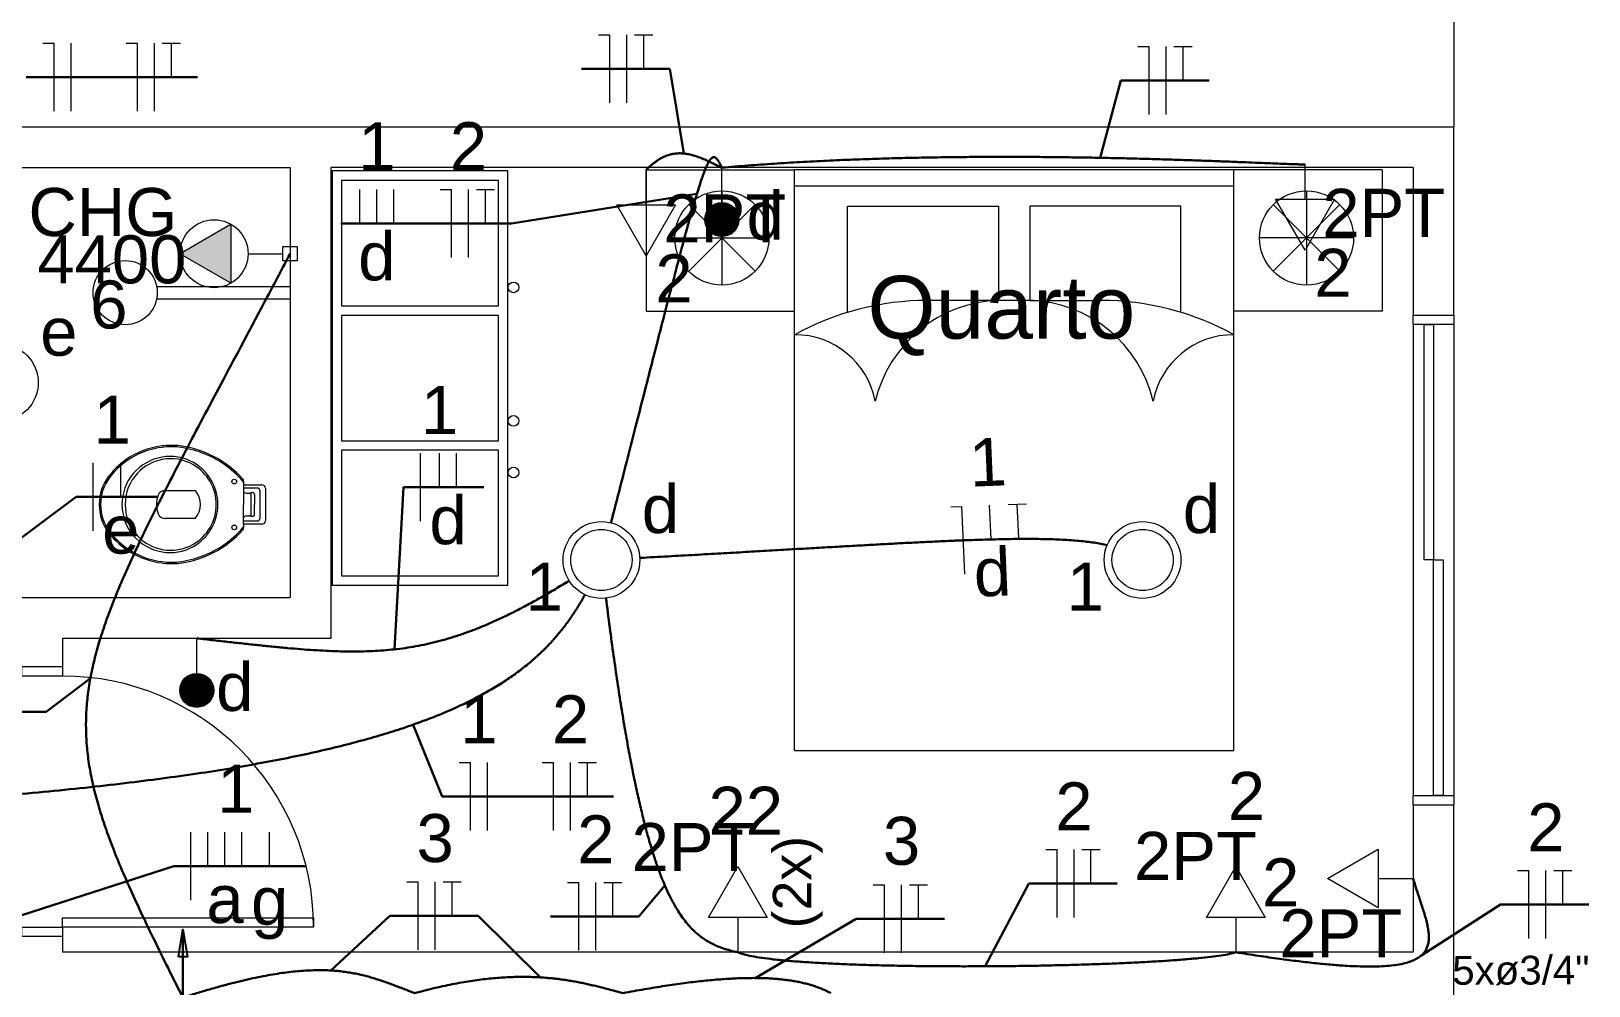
# Model space of a CAD drawing. Header units: inches. Extents: x -3 to 923, y -103 to 154.
# Drawn here: x 35.16 to 40.89, y 48.96 to 52.46 of the extents above; entities that cross this region are included whole.
import ezdxf

# ---------------------------------------------------------------- set-up
doc = ezdxf.new("R2010")
doc.units = ezdxf.units.IN
doc.header["$LTSCALE"] = 10
doc.header["$MEASUREMENT"] = 0
doc.linetypes.add('Dashed', pattern=[0.75, 0.5, -0.25])
for name, color, linetype, lineweight in [('BASE', 8, 'Continuous', 5), ('EL-Condutos', 4, 'Continuous', 30), ('EL-Fios', 9, 'Continuous', 20), ('EL-Textos condutos', 7, 'Continuous', 20), ('EL-Textos fios', 2, 'Continuous', 30), ('EL-Textos pontos', 2, 'Continuous', 30), ('MOVEIS', 9, 'Continuous', 20), ('P-SIMBOL', 5, 'Continuous', 20), ('TEXTO', 2, 'Continuous', 20)]:
    doc.layers.add(name, color=color, linetype=linetype, lineweight=lineweight)
doc.styles.add('Arial', font='arial.ttf')
doc.dimstyles.get("Standard").update_dxf_attribs({"dimtxt": 0.18, "dimasz": 0.18, "dimexe": 0.18, "dimexo": 0.0625, "dimgap": 0.09, "dimtad": 0, "dimtih": 1, "dimtoh": 1, "dimdec": 4, "dimzin": 0, "dimdsep": 46, "dimtxsty": 'Standard', "dimcen": 0.09, "dimadec": 0, "dimazin": 0, "dimtfac": 1, "dimtdec": 4, "dimtofl": 0, "dimtmove": 0, "dimatfit": 3, "dimfxl": 0, "dimtolj": 1, "dimtzin": 0, "dimarcsym": 0})

msp = doc.modelspace()

# ---------------------------------------------------------------- hatches: boundary and pattern name
at = {"layer": 'P-SIMBOL', "linetype": 'Continuous'}
for points in [[(37.6413, 51.7718), (37.7038, 51.7718), (37.7038, 51.8343), (37.6941, 51.8338), (37.6772, 51.8283), (37.6667, 51.8223), (37.6587, 51.8153), (37.6507, 51.8048), (37.6445, 51.7918), (37.6417, 51.7788), (37.6418, 51.7718)], [(37.7663, 51.7718), (37.7038, 51.7718), (37.7038, 51.8343), (37.7135, 51.8338), (37.7304, 51.8283), (37.7409, 51.8223), (37.7489, 51.8153), (37.7569, 51.8048), (37.7631, 51.7918), (37.7659, 51.7788), (37.7658, 51.7718)], [(35.8988, 51.6466), (35.7113, 51.6466), (35.8988, 51.7548)], [(37.6413, 51.7718), (37.7038, 51.7718), (37.7038, 51.7093), (37.6941, 51.7098), (37.6772, 51.7153), (37.6667, 51.7213), (37.6587, 51.7283), (37.6507, 51.7388), (37.6445, 51.7518), (37.6417, 51.7648), (37.6418, 51.7718)], [(37.7663, 51.7718), (37.7038, 51.7718), (37.7038, 51.7093), (37.7135, 51.7098), (37.7304, 51.7153), (37.7409, 51.7213), (37.7489, 51.7283), (37.7569, 51.7388), (37.7631, 51.7518), (37.7659, 51.7648), (37.7658, 51.7718)], [(35.8988, 51.6466), (35.7113, 51.6466), (35.8988, 51.5383)], [(35.71, 50.0413), (35.7725, 50.0413), (35.7725, 50.1038), (35.7629, 50.1033), (35.7459, 50.0978), (35.7354, 50.0918), (35.7274, 50.0848), (35.7194, 50.0743), (35.7133, 50.0613), (35.7104, 50.0483), (35.7106, 50.0413)], [(35.835, 50.0413), (35.7725, 50.0413), (35.7725, 50.1038), (35.7822, 50.1033), (35.7992, 50.0978), (35.8097, 50.0918), (35.8177, 50.0848), (35.8257, 50.0743), (35.8318, 50.0613), (35.8347, 50.0483), (35.8345, 50.0413)], [(35.71, 50.0413), (35.7725, 50.0413), (35.7725, 49.9788), (35.7629, 49.9793), (35.7459, 49.9848), (35.7354, 49.9908), (35.7274, 49.9978), (35.7194, 50.0083), (35.7133, 50.0213), (35.7104, 50.0343), (35.7106, 50.0413)], [(35.835, 50.0413), (35.7725, 50.0413), (35.7725, 49.9788), (35.7822, 49.9793), (35.7992, 49.9848), (35.8097, 49.9908), (35.8177, 49.9978), (35.8257, 50.0083), (35.8318, 50.0213), (35.8347, 50.0343), (35.8345, 50.0413)]]:
    msp.add_hatch(color=256, dxfattribs=at).paths.add_polyline_path(points)

# ---------------------------------------------------------------- linework, layer by layer
at = {"layer": 'BASE'}
for p, q in [((40.3963, 67.5853), (40.3963, 52.1128)), ((33.8313, 52.1128), (40.3963, 52.1128)), ((40.3963, 51.4208), (40.3963, 52.1128)), ((33.9813, 51.9628), (36.1158, 51.9628)), ((36.1158, 51.9628), (36.1158, 50.3823)), ((36.2658, 51.9628), (36.2658, 50.2323)), ((40.2463, 51.9628), (36.2658, 51.9628)), ((40.2463, 51.9628), (40.2463, 51.4208)), ((40.2463, 51.4208), (40.3963, 51.4208)), ((34.8003, 50.3823), (36.1158, 50.3823)), ((35.2793, 50.2323), (35.2793, 50.1283)), ((36.2658, 50.2323), (35.2793, 50.2323)), ((35.2793, 50.1283), (35.1293, 50.1283)), ((40.2463, 49.6208), (40.2463, 49.0783)), ((40.2463, 49.6208), (40.3963, 49.6208)), ((40.3963, 48.8273), (40.3963, 49.6208)), ((35.2793, 49.1363), (35.1293, 49.1363)), ((35.2793, 49.1363), (35.2793, 49.0783)), ((40.2463, 49.0783), (35.2793, 49.0783))]:
    msp.add_line(p, q, dxfattribs=at)
at = {"layer": 'BASE', "linetype": 'Continuous'}
for p, q in [((40.2463, 51.3863), (40.2463, 49.6553)), ((40.3963, 51.3863), (40.3963, 49.6553))]:
    msp.add_line(p, q, dxfattribs=at)
for points in [[(40.3963, 51.4208), (40.3963, 51.3863), (40.2463, 51.3863), (40.2463, 51.4208)], [(35.2793, 50.1283), (35.2793, 50.0938), (35.1293, 50.0938), (35.1293, 50.1283)], [(40.2463, 49.6208), (40.2463, 49.6553), (40.3963, 49.6553), (40.3963, 49.6208)], [(35.1293, 49.1363), (35.1293, 49.1708), (35.2793, 49.1708), (35.2793, 49.1363)]]:
    msp.add_lwpolyline(points, dxfattribs=at)
for points in [[(40.3213, 51.3863), (40.3213, 50.5208), (40.2868, 50.5208), (40.2868, 51.3863), (40.3213, 51.3863), (40.3213, 51.3863)], [(40.3563, 50.5208), (40.3563, 49.6553), (40.3213, 49.6553), (40.3213, 50.5208), (40.3563, 50.5208), (40.3563, 50.5208)], [(35.2793, 49.1708), (35.2793, 49.2053), (36.2023, 49.2053), (36.2023, 49.1708), (35.2793, 49.1708), (35.2793, 49.1708)]]:
    msp.add_lwpolyline(points, close=True, dxfattribs=at)
msp.add_arc((35.2793, 49.1708), 0.923, 0, 90, dxfattribs=at)
at = {"layer": 'EL-Condutos'}
msp.add_line((35.7215, 48.9119), (35.7215, 49.1619), dxfattribs=at)
at = {"layer": 'EL-Condutos', "linetype": 'Dashed'}
msp.add_spline([(37.354, 56.352), (36.8937, 55.9386), (36.455, 55.5425), (36.0376, 55.163), (35.641, 54.7996), (35.2648, 54.4519), (34.9086, 54.1192), (34.572, 53.8011), (34.2546, 53.497), (33.9559, 53.2064), (33.6756, 52.9287), (33.4132, 52.6635), (33.1683, 52.4101), (32.9406, 52.1681), (32.7296, 51.9369), (32.5349, 51.7159), (32.356, 51.5048), (32.1927, 51.3028), (32.0444, 51.1096), (31.9107, 50.9245), (31.7914, 50.747), (31.6858, 50.5767), (31.5937, 50.4129), (31.5146, 50.2551), (31.4481, 50.1028), (31.3937, 49.9555), (31.3512, 49.8126), (31.32, 49.6736), (31.2998, 49.538), (31.2902, 49.4053), (31.2907, 49.2748)], degree=3, dxfattribs=at)
at = {"layer": 'EL-Condutos', "linetype": 'Continuous'}
for points in [[(37.2959, 50.6565), (37.33, 50.7891), (37.3618, 50.9131), (37.3914, 51.0288), (37.419, 51.1365), (37.4446, 51.2364), (37.4683, 51.3288), (37.4903, 51.414), (37.5105, 51.4921), (37.5291, 51.5635), (37.5461, 51.6285), (37.5617, 51.6872), (37.576, 51.7399), (37.589, 51.787), (37.6008, 51.8285), (37.6116, 51.8649), (37.6213, 51.8964), (37.6302, 51.9232), (37.6382, 51.9455), (37.6455, 51.9637), (37.6522, 51.978), (37.6584, 51.9886), (37.664, 51.9959), (37.6693, 52), (37.6744, 52.0013), (37.6792, 51.9999), (37.684, 51.9962), (37.6887, 51.9903), (37.6935, 51.9826), (37.6985, 51.9734), (37.7038, 51.9628)], [(37.4253, 51.9543), (37.4352, 51.964), (37.445, 51.9727), (37.4546, 51.9805), (37.4642, 51.9874), (37.4736, 51.9935), (37.4829, 51.9988), (37.4922, 52.0033), (37.5013, 52.007), (37.5105, 52.01), (37.5195, 52.0123), (37.5285, 52.014), (37.5375, 52.015), (37.5464, 52.0155), (37.5554, 52.0153), (37.5643, 52.0147), (37.5732, 52.0135), (37.5821, 52.0119), (37.5911, 52.0099), (37.6001, 52.0074), (37.6091, 52.0046), (37.6182, 52.0014), (37.6273, 51.9979), (37.6365, 51.9942), (37.6458, 51.9902), (37.6552, 51.986), (37.6647, 51.9816), (37.6743, 51.977), (37.684, 51.9724), (37.6938, 51.9676), (37.7038, 51.9628)], [(37.7038, 51.9628), (37.7994, 51.9706), (37.8957, 51.9774), (37.9924, 51.9833), (38.0893, 51.9883), (38.1861, 51.9924), (38.2826, 51.9957), (38.3785, 51.9984), (38.4736, 52.0003), (38.5676, 52.0016), (38.6603, 52.0023), (38.7514, 52.0025), (38.8407, 52.0022), (38.9279, 52.0015), (39.0128, 52.0004), (39.0951, 51.999), (39.1746, 51.9973), (39.2509, 51.9955), (39.324, 51.9934), (39.3934, 51.9912), (39.459, 51.989), (39.5206, 51.9868), (39.5777, 51.9846), (39.6303, 51.9825), (39.6781, 51.9805), (39.7207, 51.9788), (39.758, 51.9773), (39.7897, 51.9761), (39.8156, 51.9753), (39.8354, 51.9748), (39.8488, 51.9748)], [(35.7215, 48.9119), (35.6668, 49.0207), (35.6166, 49.1224), (35.5709, 49.2176), (35.5297, 49.307), (35.493, 49.3912), (35.4609, 49.4707), (35.4334, 49.5463), (35.4106, 49.6186), (35.3923, 49.6882), (35.3787, 49.7558), (35.3697, 49.8219), (35.3655, 49.8872), (35.366, 49.9523), (35.3712, 50.0179), (35.3811, 50.0846), (35.3959, 50.153), (35.4154, 50.2238), (35.4398, 50.2976), (35.469, 50.375), (35.503, 50.4567), (35.542, 50.5433), (35.5858, 50.6353), (35.6346, 50.7336), (35.6883, 50.8386), (35.747, 50.951), (35.8107, 51.0715), (35.8794, 51.2007), (35.9531, 51.3392), (36.0319, 51.4876), (36.1158, 51.6466)], [(37.4041, 50.5282), (37.5066, 50.5339), (37.6052, 50.5394), (37.6999, 50.5447), (37.791, 50.5499), (37.8784, 50.5549), (37.9623, 50.5598), (38.0426, 50.5644), (38.1196, 50.5688), (38.1933, 50.5729), (38.2637, 50.5768), (38.331, 50.5805), (38.3952, 50.5838), (38.4564, 50.5868), (38.5148, 50.5895), (38.5703, 50.5919), (38.623, 50.5939), (38.6732, 50.5955), (38.7207, 50.5967), (38.7658, 50.5976), (38.8084, 50.598), (38.8487, 50.598), (38.8868, 50.5975), (38.9227, 50.5966), (38.9566, 50.5951), (38.9884, 50.5932), (39.0184, 50.5908), (39.0465, 50.5878), (39.0728, 50.5843), (39.0975, 50.5802), (39.1206, 50.5755)], [(37.1428, 50.4447), (37.0918, 50.4138), (37.0427, 50.3852), (36.9953, 50.3588), (36.9494, 50.3347), (36.9048, 50.3126), (36.8614, 50.2926), (36.8191, 50.2745), (36.7776, 50.2584), (36.7369, 50.244), (36.6967, 50.2314), (36.657, 50.2204), (36.6175, 50.2111), (36.5781, 50.2032), (36.5387, 50.1969), (36.499, 50.1919), (36.459, 50.1882), (36.4184, 50.1857), (36.3772, 50.1844), (36.3351, 50.1841), (36.2921, 50.1849), (36.2479, 50.1866), (36.2024, 50.1892), (36.1554, 50.1926), (36.1068, 50.1967), (36.0565, 50.2014), (36.0042, 50.2068), (35.9498, 50.2126), (35.8931, 50.2188), (35.8341, 50.2254), (35.7725, 50.2323)], [(34.697, 49.6269), (34.8766, 49.6397), (35.0473, 49.6534), (35.2091, 49.668), (35.3625, 49.6835), (35.5076, 49.6999), (35.6447, 49.7172), (35.7741, 49.7353), (35.896, 49.7544), (36.0106, 49.7744), (36.1183, 49.7952), (36.2193, 49.8169), (36.3138, 49.8395), (36.4021, 49.863), (36.4844, 49.8874), (36.561, 49.9126), (36.6322, 49.9387), (36.6982, 49.9656), (36.7593, 49.9934), (36.8157, 50.0221), (36.8677, 50.0516), (36.9155, 50.082), (36.9594, 50.1132), (36.9997, 50.1453), (37.0365, 50.1782), (37.0703, 50.212), (37.1011, 50.2466), (37.1293, 50.282), (37.1551, 50.3183), (37.1787, 50.3554), (37.2006, 50.3933)], [(37.2776, 50.3823), (37.2916, 50.2722), (37.3057, 50.1686), (37.3198, 50.0714), (37.3339, 49.9802), (37.348, 49.895), (37.3622, 49.8154), (37.3765, 49.7414), (37.3909, 49.6726), (37.4054, 49.6089), (37.4199, 49.55), (37.4347, 49.4958), (37.4496, 49.4461), (37.4646, 49.4006), (37.4799, 49.3592), (37.4953, 49.3216), (37.511, 49.2876), (37.5269, 49.2571), (37.5431, 49.2298), (37.5595, 49.2055), (37.5762, 49.184), (37.5932, 49.1651), (37.6106, 49.1486), (37.6282, 49.1343), (37.6463, 49.122), (37.6647, 49.1115), (37.6835, 49.1025), (37.7026, 49.0949), (37.7223, 49.0885), (37.7423, 49.083), (37.7628, 49.0783)], [(39.5943, 49.0783), (39.6778, 49.0654), (39.7548, 49.0544), (39.8255, 49.0453), (39.8903, 49.038), (39.9493, 49.0324), (40.0027, 49.0285), (40.0509, 49.0264), (40.094, 49.0259), (40.1323, 49.027), (40.166, 49.0296), (40.1954, 49.0338), (40.2207, 49.0395), (40.2421, 49.0466), (40.2599, 49.0551), (40.2744, 49.065), (40.2856, 49.0762), (40.294, 49.0887), (40.2997, 49.1024), (40.303, 49.1174), (40.304, 49.1335), (40.3031, 49.1507), (40.3005, 49.169), (40.2964, 49.1883), (40.2911, 49.2087), (40.2847, 49.23), (40.2776, 49.2522), (40.27, 49.2753), (40.2621, 49.2993), (40.2541, 49.324), (40.2463, 49.3495)], [(37.7628, 49.0783), (37.784, 49.0709), (37.8134, 49.0642), (37.8503, 49.058), (37.8942, 49.0524), (37.9444, 49.0474), (38.0005, 49.043), (38.0618, 49.0391), (38.1278, 49.0358), (38.1979, 49.033), (38.2715, 49.0308), (38.348, 49.029), (38.4269, 49.0278), (38.5076, 49.027), (38.5895, 49.0267), (38.672, 49.0269), (38.7545, 49.0276), (38.8366, 49.0286), (38.9176, 49.0302), (38.9969, 49.0321), (39.0739, 49.0345), (39.1481, 49.0372), (39.219, 49.0404), (39.2858, 49.0439), (39.3482, 49.0478), (39.4054, 49.0521), (39.4569, 49.0567), (39.5021, 49.0616), (39.5404, 49.0669), (39.5714, 49.0724), (39.5943, 49.0783)], [(35.7215, 48.9119), (35.7718, 48.9277), (35.8198, 48.942), (35.8653, 48.9548), (35.9087, 48.9662), (35.9499, 48.9762), (35.989, 48.9849), (36.0262, 48.9922), (36.0615, 48.9984), (36.0951, 49.0034), (36.127, 49.0072), (36.1574, 49.01), (36.1864, 49.0117), (36.214, 49.0125), (36.2403, 49.0124), (36.2655, 49.0114), (36.2896, 49.0096), (36.3128, 49.007), (36.3352, 49.0037), (36.3568, 48.9998), (36.3777, 48.9952), (36.3981, 48.9902), (36.4181, 48.9846), (36.4376, 48.9785), (36.457, 48.9721), (36.4762, 48.9654), (36.4953, 48.9583), (36.5145, 48.951), (36.5338, 48.9436), (36.5534, 48.936), (36.5733, 48.9283)], [(36.5733, 48.9283), (36.612, 48.9384), (36.6495, 48.9474), (36.6857, 48.9554), (36.7207, 48.9624), (36.7545, 48.9685), (36.7872, 48.9737), (36.8188, 48.978), (36.8493, 48.9815), (36.8788, 48.9842), (36.9074, 48.9861), (36.935, 48.9874), (36.9617, 48.9879), (36.9877, 48.9879), (37.0128, 48.9872), (37.0371, 48.986), (37.0608, 48.9843), (37.0837, 48.9821), (37.1061, 48.9795), (37.1278, 48.9765), (37.149, 48.9731), (37.1697, 48.9694), (37.19, 48.9655), (37.2098, 48.9613), (37.2292, 48.9568), (37.2483, 48.9523), (37.2671, 48.9476), (37.2857, 48.9428), (37.304, 48.9379), (37.3222, 48.9331), (37.3403, 48.9283)], [(37.3403, 48.9283), (37.3806, 48.9357), (37.4197, 48.9426), (37.4577, 48.9489), (37.4944, 48.9547), (37.5299, 48.96), (37.5643, 48.9647), (37.5976, 48.9689), (37.6298, 48.9725), (37.6609, 48.9757), (37.691, 48.9783), (37.72, 48.9804), (37.7481, 48.982), (37.7751, 48.9831), (37.8011, 48.9837), (37.8262, 48.9838), (37.8504, 48.9835), (37.8737, 48.9826), (37.8961, 48.9812), (37.9177, 48.9794), (37.9384, 48.977), (37.9583, 48.9742), (37.9774, 48.9709), (37.9957, 48.9672), (38.0133, 48.963), (38.0301, 48.9583), (38.0463, 48.9532), (38.0618, 48.9477), (38.0766, 48.9416), (38.0907, 48.9352), (38.1043, 48.9283)]]:
    msp.add_spline(points, degree=3, dxfattribs=at)
at = {"layer": 'EL-Fios', "color": 5}
for p, q in [((37.2497, 52.4506), (37.2913, 52.4506)), ((37.2913, 52.2006), (37.2913, 52.4506)), ((37.3538, 52.2006), (37.3538, 52.4506)), ((37.383, 52.4506), (37.4497, 52.4506)), ((37.4163, 52.3256), (37.4163, 52.4506)), ((35.207, 52.4205), (35.2487, 52.4205)), ((35.2487, 52.1705), (35.2487, 52.4205)), ((35.3112, 52.1705), (35.3112, 52.4205)), ((35.5126, 52.4205), (35.5542, 52.4205)), ((35.5542, 52.1705), (35.5542, 52.4205)), ((35.6167, 52.1705), (35.6167, 52.4205)), ((35.6459, 52.4205), (35.7126, 52.4205)), ((35.6792, 52.2955), (35.6792, 52.4205)), ((39.2334, 52.4079), (39.2751, 52.4079)), ((39.2751, 52.1579), (39.2751, 52.4079)), ((39.3376, 52.1579), (39.3376, 52.4079)), ((39.3667, 52.4079), (39.4334, 52.4079)), ((39.4001, 52.2829), (39.4001, 52.4079)), ((36.3724, 51.7579), (36.3724, 51.8829)), ((36.4349, 51.7579), (36.4349, 51.8829)), ((36.4974, 51.7579), (36.4974, 51.8829)), ((36.6676, 51.8829), (36.7092, 51.8829)), ((36.7092, 51.6329), (36.7092, 51.8829)), ((36.7717, 51.6329), (36.7717, 51.8829)), ((36.8009, 51.8829), (36.8676, 51.8829)), ((36.8342, 51.7579), (36.8342, 51.8829)), ((35.3912, 50.6281), (35.3912, 50.8781)), ((35.4931, 50.7531), (35.4931, 50.8781)), ((36.5949, 50.6629), (36.5949, 50.9129)), ((36.6655, 50.7879), (36.6655, 50.9129)), ((36.728, 50.7879), (36.728, 50.9129)), ((38.5454, 50.7159), (38.587, 50.7176)), ((38.5972, 50.4679), (38.587, 50.7176)), ((38.6939, 50.5969), (38.6888, 50.7218)), ((38.7572, 50.7246), (38.8238, 50.7273)), ((38.7956, 50.6011), (38.7905, 50.726)), ((36.7375, 49.776), (36.7792, 49.776)), ((36.7792, 49.526), (36.7792, 49.776)), ((36.8417, 49.526), (36.8417, 49.776)), ((37.0431, 49.776), (37.0847, 49.776)), ((37.0847, 49.526), (37.0847, 49.776)), ((37.1472, 49.526), (37.1472, 49.776)), ((37.1764, 49.776), (37.2431, 49.776)), ((37.2097, 49.651), (37.2097, 49.776)), ((35.7513, 49.2705), (35.7513, 49.5205)), ((35.8138, 49.3955), (35.8138, 49.5205)), ((35.8763, 49.3955), (35.8763, 49.5205)), ((35.9388, 49.3955), (35.9388, 49.5205)), ((36.0406, 49.3955), (36.0406, 49.5205)), ((38.8948, 49.4561), (38.9365, 49.4561)), ((38.9365, 49.2061), (38.9365, 49.4561)), ((38.999, 49.2061), (38.999, 49.4561)), ((39.0281, 49.4561), (39.0948, 49.4561)), ((39.0615, 49.3311), (39.0615, 49.4561)), ((36.545, 49.3369), (36.5867, 49.3369)), ((36.545, 49.3369), (36.5867, 49.3369)), ((36.5867, 49.0869), (36.5867, 49.3369)), ((36.5867, 49.0869), (36.5867, 49.3369)), ((36.6492, 49.0869), (36.6492, 49.3369)), ((36.6492, 49.0869), (36.6492, 49.3369)), ((36.6783, 49.3369), (36.745, 49.3369)), ((36.6783, 49.3369), (36.745, 49.3369)), ((36.7117, 49.2119), (36.7117, 49.3369)), ((36.7117, 49.2119), (36.7117, 49.3369)), ((37.1361, 49.3349), (37.1777, 49.3349)), ((37.1777, 49.0849), (37.1777, 49.3349)), ((37.2402, 49.0849), (37.2402, 49.3349)), ((37.2694, 49.3349), (37.3361, 49.3349)), ((37.3027, 49.2099), (37.3027, 49.3349)), ((40.6301, 49.379), (40.6718, 49.379)), ((40.6718, 49.129), (40.6718, 49.379)), ((40.7343, 49.129), (40.7343, 49.379)), ((40.7634, 49.379), (40.8301, 49.379)), ((40.7968, 49.254), (40.7968, 49.379)), ((38.2606, 49.3269), (38.3023, 49.3269)), ((38.3023, 49.0769), (38.3023, 49.3269)), ((38.3648, 49.0769), (38.3648, 49.3269)), ((38.3939, 49.3269), (38.4606, 49.3269)), ((38.4273, 49.2019), (38.4273, 49.3269))]:
    msp.add_line(p, q, dxfattribs=at)
at = {"layer": 'EL-Textos fios', "color": 3}
for p, q in [((37.5122, 52.3256), (37.1872, 52.3256)), ((37.5643, 52.0147), (37.5122, 52.3256)), ((35.1445, 52.2955), (35.7751, 52.2955)), ((39.0951, 51.999), (39.1709, 52.2829)), ((39.1709, 52.2829), (39.4959, 52.2829)), ((37.6119, 51.8661), (36.9301, 51.7579)), ((36.9301, 51.7579), (36.3028, 51.7579)), ((36.4997, 50.1919), (36.5324, 50.7879)), ((36.5324, 50.7879), (36.8289, 50.7879)), ((35.0665, 50.5567), (35.3287, 50.7531)), ((35.3287, 50.7531), (35.6252, 50.7531)), ((35.3811, 50.0846), (35.219, 49.9625)), ((35.219, 49.9625), (34.894, 49.9625)), ((36.568, 49.915), (36.675, 49.651)), ((36.675, 49.651), (37.3056, 49.651)), ((35.0528, 49.1906), (35.6888, 49.3955)), ((35.6888, 49.3955), (36.1728, 49.3955)), ((38.672, 49.0269), (38.8323, 49.3311)), ((38.8323, 49.3311), (39.1573, 49.3311)), ((37.4942, 49.3241), (37.3986, 49.2099)), ((40.2743, 49.065), (40.5676, 49.254)), ((40.5676, 49.254), (40.8926, 49.254)), ((36.2655, 49.0114), (36.4825, 49.2119)), ((36.4825, 49.2119), (36.8075, 49.2119)), ((36.8075, 49.2119), (36.4825, 49.2119)), ((37.0371, 48.986), (36.8075, 49.2119)), ((37.3986, 49.2099), (37.0736, 49.2099)), ((37.8262, 48.9838), (38.1981, 49.2019)), ((38.1981, 49.2019), (38.5231, 49.2019))]:
    msp.add_line(p, q, dxfattribs=at)
at = {"layer": 'MOVEIS'}
for p, q in [((37.4253, 51.9543), (37.4253, 51.4348)), ((37.4253, 51.9543), (37.9713, 51.9543)), ((40.1328, 51.9543), (37.9713, 51.9543)), ((37.9713, 49.8198), (37.9713, 51.9543)), ((39.5868, 49.8198), (39.5868, 51.9543)), ((40.1328, 51.9543), (39.9538, 51.9543)), ((40.1328, 51.9543), (40.1328, 51.4348)), ((37.7038, 51.8773), (37.7038, 51.5313)), ((37.9713, 51.8963), (39.5868, 51.8963)), ((39.8543, 51.8773), (39.8543, 51.5313)), ((37.5818, 51.8268), (37.8263, 51.5818)), ((37.8263, 51.8268), (37.5818, 51.5818)), ((38.1663, 51.8208), (38.7213, 51.8208)), ((38.1663, 51.4308), (38.1663, 51.8208)), ((38.7213, 51.8208), (38.7213, 51.4743)), ((39.3918, 51.8208), (38.8368, 51.8208)), ((38.8368, 51.8208), (38.8368, 51.4743)), ((39.3918, 51.4308), (39.3918, 51.8208)), ((39.7318, 51.8268), (39.9768, 51.5818)), ((39.9768, 51.8268), (39.7318, 51.5818)), ((37.5308, 51.7043), (37.8773, 51.7043)), ((40.0273, 51.7043), (39.6813, 51.7043)), ((35.6253, 51.5263), (36.1158, 51.5263)), ((36.1158, 51.4798), (35.6253, 51.4798)), ((38.8368, 51.4743), (38.4608, 51.4743)), ((38.8368, 51.4743), (39.0978, 51.4743)), ((37.4253, 51.4348), (37.9713, 51.4348)), ((40.1328, 51.4348), (39.5868, 51.4348)), ((35.6563, 50.7758), (35.7673, 50.7758)), ((35.9448, 50.8108), (35.9448, 50.8043)), ((35.9448, 50.8043), (35.9448, 50.7968)), ((35.9448, 50.7968), (35.9448, 50.7248)), ((35.9448, 50.7968), (36.0118, 50.7968)), ((35.9448, 50.7853), (35.9953, 50.7853)), ((35.9538, 50.7663), (35.9668, 50.7663)), ((35.9718, 50.7658), (35.9718, 50.7248)), ((35.9853, 50.7608), (35.9853, 50.7248)), ((36.0043, 50.7763), (36.0043, 50.7248)), ((36.0258, 50.7838), (36.0258, 50.7248)), ((35.9448, 50.6523), (35.9448, 50.7248)), ((35.9718, 50.7248), (35.9718, 50.6838)), ((35.9853, 50.6883), (35.9853, 50.7248)), ((36.0043, 50.7248), (36.0043, 50.6728)), ((36.0258, 50.7248), (36.0258, 50.6653)), ((35.7673, 50.6733), (35.6563, 50.6733)), ((35.9953, 50.6638), (35.9448, 50.6638)), ((35.9448, 50.6523), (35.9448, 50.6448)), ((36.0118, 50.6523), (35.9448, 50.6523)), ((35.9538, 50.6828), (35.9668, 50.6828)), ((35.9448, 50.6448), (35.9448, 50.6388)), ((37.9713, 49.8198), (39.5868, 49.8198))]:
    msp.add_line(p, q, dxfattribs=at)
for points in [[(36.2703, 50.4278), (36.9163, 50.4278), (36.9163, 51.9508), (36.2703, 51.9508), (36.2703, 50.4278), (36.2703, 50.4278)], [(36.3048, 51.4543), (36.8818, 51.4543), (36.8818, 51.9158), (36.3048, 51.9158), (36.3048, 51.4543), (36.3048, 51.4543)], [(36.3048, 50.9583), (36.8818, 50.9583), (36.8818, 51.4198), (36.3048, 51.4198), (36.3048, 50.9583), (36.3048, 50.9583)], [(36.3048, 50.4623), (36.8818, 50.4623), (36.8818, 50.9238), (36.3048, 50.9238), (36.3048, 50.4623), (36.3048, 50.4623)]]:
    msp.add_lwpolyline(points, close=True, dxfattribs=at)
for centre, radius in [((37.7038, 51.7043), 0.1731), ((39.8543, 51.7043), 0.1731), ((35.5093, 51.5033), 0.1181), ((36.9373, 51.5228), 0.0196), ((36.9373, 51.0318), 0.0196), ((35.9103, 50.8088), 0.00865), ((36.9373, 50.8423), 0.0196), ((35.9103, 50.6403), 0.00865)]:
    msp.add_circle(centre, radius, dxfattribs=at)
for centre, radius, start, end in [((38.4608, 50.4623), 1.0124, 90, 118.888), ((38.7388, 50.9918), 0.4841, 92.0643, 166.558), ((38.8193, 50.9918), 0.4841, 13.4422, 87.9357), ((39.0978, 50.4623), 1.0124, 61.1119, 90), ((37.9718, 51.0468), 0.3019, 11.064, 90.0505), ((39.5863, 51.0468), 0.3019, 89.9495, 168.936), ((35.6773, 50.6553), 0.2861, 96.483, 121.073), ((35.6773, 50.6553), 0.281, 96.4778, 121.067), ((35.6793, 50.6613), 0.2807, 73.2378, 97.0453), ((35.6793, 50.6613), 0.2755, 84.2407, 97.0506), ((35.6583, 50.5568), 0.3816, 55.8497, 82.7065), ((35.6918, 50.6373), 0.3093, 121.681, 141.84), ((35.6918, 50.6373), 0.3041, 121.686, 141.83), ((35.6763, 50.7208), 0.1806, 100.028, 138.778), ((35.6758, 50.7268), 0.1658, 100.808, 136.926), ((35.6768, 50.7253), 0.1675, 60.1948, 101.066), ((35.6753, 50.7333), 0.1682, 59.7019, 100.446), ((35.6583, 50.5568), 0.3868, 55.8476, 74.7475), ((35.6723, 50.7238), 0.1781, 0.2488, 60.3441), ((35.6663, 50.5718), 0.3697, 41.9479, 55.5381), ((35.5858, 50.7248), 0.1719, 143.002, 180.128), ((35.5858, 50.7248), 0.1667, 143.02, 180.128), ((35.6743, 50.7248), 0.1768, 139.336, 180.055), ((35.6733, 50.7263), 0.164, 136.228, 180.664), ((35.6763, 50.7248), 0.168, 359.888, 60.0886), ((35.6663, 50.5718), 0.3645, 40.7546, 55.5359), ((35.9333, 50.8108), 0.0117, 358.309, 45.2439), ((35.6558, 50.7483), 0.0278, 89.1095, 156.49), ((35.7073, 50.7248), 0.0788, 319.312, 40.6882), ((35.9338, 50.8033), 0.0109, 6.988, 38.6516), ((35.9543, 50.7758), 0.0096, 184.718, 267.985), ((35.9658, 50.7798), 0.0137, 274.052, 294.02), ((35.9763, 50.7533), 0.0151, 70.6125, 109.658), ((35.9788, 50.7608), 0.00683, 43.936, 67.4016), ((35.9773, 50.7613), 0.00769, 357.957, 36.1023), ((35.9958, 50.7768), 0.0084, 358.275, 91.725), ((36.0123, 50.7833), 0.0136, 3.6802, 91.2989), ((35.5858, 50.7243), 0.1719, 179.872, 216.998), ((35.5858, 50.7243), 0.1667, 179.872, 216.98), ((35.6743, 50.7243), 0.1768, 179.945, 220.664), ((35.6733, 50.7228), 0.164, 179.336, 223.772), ((35.7218, 50.7248), 0.0976, 159.222, 200.778), ((35.6763, 50.7243), 0.168, 299.911, 0.1122), ((35.6723, 50.7253), 0.1781, 299.656, 359.751), ((35.6558, 50.7013), 0.0278, 203.51, 270.89), ((35.9543, 50.6733), 0.0096, 92.0149, 175.282), ((35.9658, 50.6693), 0.0137, 65.9796, 85.9479), ((35.9763, 50.6963), 0.0151, 250.342, 289.388), ((35.9788, 50.6883), 0.00683, 292.598, 316.064), ((35.9773, 50.6878), 0.00769, 323.898, 2.0429), ((35.9958, 50.6723), 0.0084, 268.275, 1.725), ((36.0123, 50.6658), 0.0136, 268.701, 356.32), ((35.6918, 50.8118), 0.3093, 218.16, 238.319), ((35.6918, 50.8118), 0.3041, 218.17, 238.314), ((35.6763, 50.7283), 0.1806, 221.222, 259.972), ((35.6758, 50.7223), 0.1658, 223.074, 259.192), ((35.6663, 50.8773), 0.3645, 304.464, 319.245), ((35.6663, 50.8773), 0.3697, 304.462, 318.052), ((35.9333, 50.6383), 0.0117, 314.756, 1.6914), ((35.9338, 50.6458), 0.0109, 321.348, 353.012), ((35.6773, 50.7938), 0.2861, 238.927, 263.517), ((35.6773, 50.7938), 0.281, 238.933, 263.522), ((35.6768, 50.7238), 0.1675, 258.934, 299.805), ((35.6753, 50.7158), 0.1682, 259.554, 300.298), ((35.6583, 50.8923), 0.3816, 277.294, 304.15), ((35.6583, 50.8923), 0.3868, 285.252, 304.152), ((35.6793, 50.7878), 0.2807, 262.955, 286.762), ((35.6793, 50.7878), 0.2755, 262.949, 275.759)]:
    msp.add_arc(centre, radius, start, end, dxfattribs=at)
at = {"layer": 'P-SIMBOL'}
for p, q in [((39.8488, 51.8468), (39.8488, 51.9748)), ((37.4253, 51.8263), (37.4253, 51.9543)), ((37.7038, 51.8343), (37.7038, 51.9628)), ((37.4253, 51.6388), (37.317, 51.8263)), ((37.317, 51.8263), (37.5335, 51.8263)), ((37.5335, 51.8263), (37.4253, 51.6388)), ((39.8488, 51.6593), (39.7405, 51.8468)), ((39.7405, 51.8468), (39.957, 51.8468)), ((39.957, 51.8468), (39.8488, 51.6593)), ((35.8988, 51.7548), (35.7113, 51.6466)), ((35.8988, 51.5383), (35.8988, 51.7548)), ((37.7663, 51.7718), (37.6413, 51.7718)), ((35.7113, 51.6466), (35.8988, 51.5383)), ((35.9613, 51.6466), (36.0893, 51.6466)), ((36.0893, 51.6201), (36.0893, 51.6731)), ((36.0893, 51.6731), (36.1423, 51.6731)), ((36.1423, 51.6201), (36.0893, 51.6201)), ((36.1423, 51.6731), (36.1423, 51.6201)), ((35.7725, 50.1038), (35.7725, 50.2323)), ((35.835, 50.0413), (35.71, 50.0413)), ((39.9308, 49.3495), (40.1183, 49.4578)), ((40.1183, 49.4578), (40.1183, 49.2413)), ((37.6545, 49.2063), (37.7628, 49.3938)), ((37.7628, 49.3938), (37.871, 49.2063)), ((39.4861, 49.2063), (39.5943, 49.3938)), ((39.5943, 49.3938), (39.7026, 49.2063)), ((40.1183, 49.2413), (39.9308, 49.3495)), ((40.1183, 49.3495), (40.2463, 49.3495)), ((37.871, 49.2063), (37.6545, 49.2063)), ((37.7628, 49.2063), (37.7628, 49.0783)), ((39.7026, 49.2063), (39.4861, 49.2063)), ((39.5943, 49.2063), (39.5943, 49.0783))]:
    msp.add_line(p, q, dxfattribs=at)
for centre, radius in [((37.7038, 51.7718), 0.0625), ((35.8363, 51.6466), 0.125), ((35.0485, 51.1725), 0.1412), ((37.2609, 50.5205), 0.1412), ((39.2512, 50.5205), 0.1412), ((37.2609, 50.5205), 0.1125), ((39.2512, 50.5205), 0.1125), ((35.7725, 50.0413), 0.0625)]:
    msp.add_circle(centre, radius, dxfattribs=at)

# ---------------------------------------------------------------- texts
at = {"layer": 'EL-Textos condutos', "color": 2, "insert": (40.6428, 48.9568), "char_height": 0.1059, "width": 0.247748, "attachment_point": 8, "rotation": 0.169, "line_spacing_factor": 0.798, "style": 'Arial'}
msp.add_mtext('5xø3/4"', dxfattribs=at)
at = {"layer": 'EL-Textos fios', "color": 3, "char_height": 0.1765, "width": 0.150872, "attachment_point": 8, "line_spacing_factor": 0.798, "style": 'Arial'}
for s, insert in [('1', (36.4348, 51.9535)), ('2', (36.7718, 51.9535)), ('d', (36.4348, 51.546)), ('1', (35.4618, 50.9485)), ('1', (36.6653, 50.9835)), ('d', (36.6968, 50.576)), ('e', (35.4933, 50.5415)), ('1', (36.8103, 49.8465)), ('2', (37.1473, 49.8465)), ('1', (35.9158, 49.591)), ('2', (38.9988, 49.5265)), ('2', (40.7343, 49.4495)), ('3', (36.6493, 49.4075)), ('3', (36.6493, 49.4075)), ('2', (37.2403, 49.4055)), ('3', (38.3648, 49.3975)), ('a', (35.8763, 49.1835)), ('g', (36.0408, 49.1253))]:
    msp.add_mtext(s, dxfattribs=dict(at, insert=insert))
at = {"layer": 'EL-Textos fios', "color": 3, "char_height": 0.1765, "width": 0.150872, "attachment_point": 8, "rotation": 2.342, "line_spacing_factor": 0.798, "style": 'Arial'}
for s, insert in [('1', (38.6859, 50.7925)), ('d', (38.7024, 50.3855))]:
    msp.add_mtext(s, dxfattribs=dict(at, insert=insert))
at = {"layer": 'EL-Textos pontos', "color": 2, "char_height": 0.1765, "line_spacing_factor": 0.798, "style": 'Arial'}
for s, insert, width, attachment_point in [('CHG', (35.4273, 51.709), 0.602165, 8), ('2PT', (37.7148, 51.688), 0.497614, 8), ('d', (37.9318, 51.6955), 0.150872, 9), ('2PT', (40.1383, 51.7085), 0.497614, 8), ('4400', (35.4603, 51.535), 0.603489, 8), ('2', (37.5278, 51.4675), 0.150872, 8), ('2', (39.9513, 51.488), 0.150872, 8), ('6', (35.4493, 51.369), 0.150872, 8), ('e', (35.2653, 51.269), 0.150872, 8), ('d', (37.4778, 50.617), 0.150872, 8), ('d', (39.4678, 50.617), 0.150872, 8), ('1', (37.0508, 50.3345), 0.150872, 8), ('1', (39.0408, 50.3345), 0.150872, 8), ('d', (35.9808, 49.963), 0.150872, 9), ('2', (39.6333, 49.565), 0.150872, 8), ('22', (37.7918, 49.5105), 0.301744, 8), ('2PT', (37.5978, 49.377), 0.497614, 8), ('2PT', (39.4458, 49.3445), 0.497614, 8), ('2', (39.7593, 49.247), 0.150872, 8), ('2PT', (39.9803, 49.06), 0.497614, 8)]:
    msp.add_mtext(s, dxfattribs=dict(at, insert=insert, width=width, attachment_point=attachment_point))
at = {"layer": 'P-SIMBOL', "insert": (38.0752, 49.1663), "char_height": 0.1412, "width": 0.373673, "attachment_point": 7, "rotation": 90, "line_spacing_factor": 0.798, "style": 'Arial'}
msp.add_mtext('(2x)', dxfattribs=at)
at = {"layer": 'TEXTO', "insert": (38.7318, 51.2709), "char_height": 0.23076, "width": 1.079526, "attachment_point": 8, "line_spacing_factor": 0.798, "style": 'Arial'}
msp.add_mtext('Quarto', dxfattribs=at)

# ---------------------------------------------------------------- leaders
at = {"layer": 'EL-Condutos'}
msp.add_leader([(35.7215, 49.1619), (35.7215, 48.9119)], dimstyle='Standard', override={"dimasz": 0.1, "dimldrblk": 'Closed'}, dxfattribs=at)

doc.saveas('drawing.dxf')
